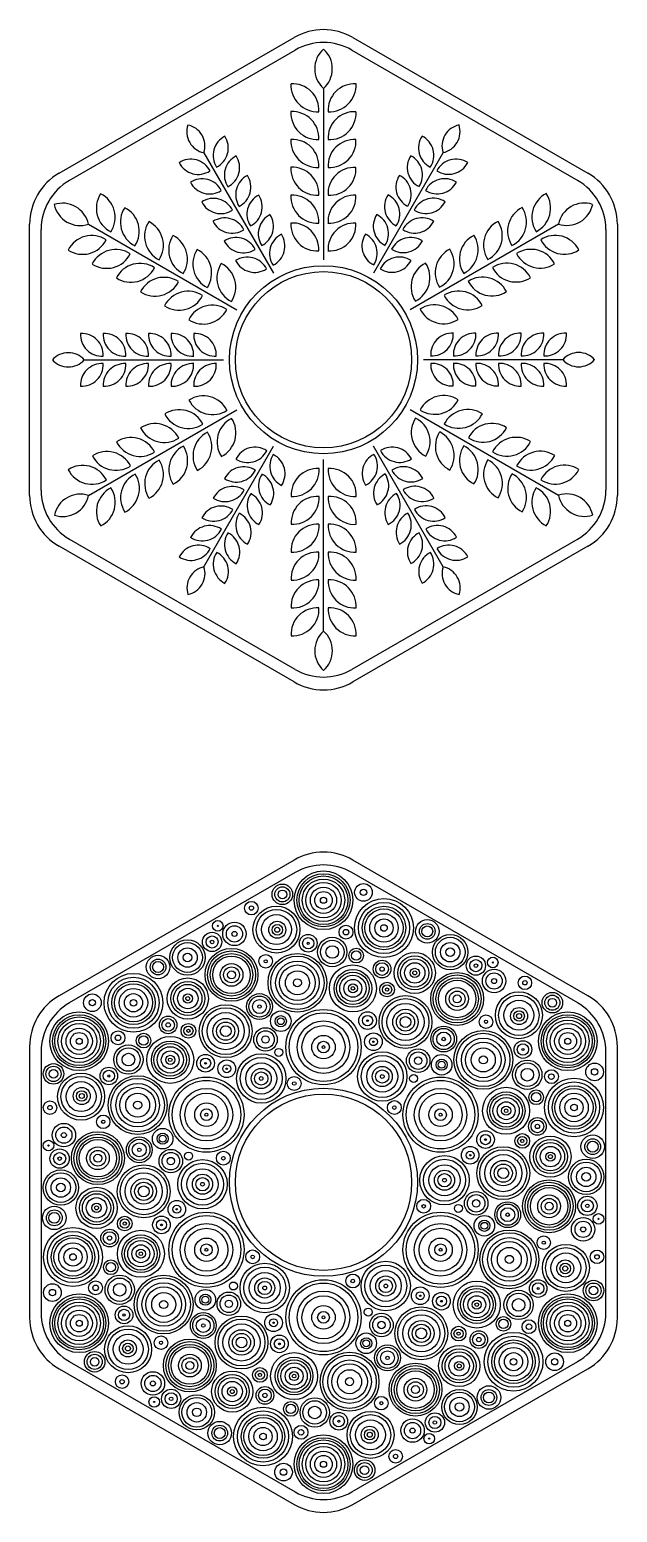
# Model space of a CAD drawing. Header units: millimetres. Extents: x -100 to 400, y -196 to 56.
# Drawn here: x 100 to 200, y -196.2 to 56.2 of the extents above; entities that cross this region are included whole.
import ezdxf

# ---------------------------------------------------------------- set-up
doc = ezdxf.new("R2010")
doc.units = ezdxf.units.MM
doc.layers.get('0').update_dxf_attribs({"lineweight": 25, "true_color": 0xffffff})
doc.layers.add('cut', color=1, linetype='Continuous', lineweight=25, true_color=0xff0000)

msp = doc.modelspace()

# ---------------------------------------------------------------- linework, layer by layer
for p, q in [((105, 31.75), (145, 54.85)), ((155, 54.85), (195, 31.75)), ((100, -23.09), (100, 23.09)), ((200, 23.09), (200, -23.09)), ((145, -54.85), (105, -31.75)), ((195, -31.75), (155, -54.85)), ((145, -85.15), (105, -108.25)), ((195, -108.25), (155, -85.15)), ((100, -116.91), (100, -163.09)), ((200, -163.09), (200, -116.91)), ((105, -171.75), (145, -194.85)), ((155, -194.85), (195, -171.75))]:
    msp.add_line(p, q)
for centre in [(150, 0), (150, -140)]:
    msp.add_circle(centre, 15)
for centre, start, end in [((150, 46.19), 60, 120), ((110, 23.09), 120, 180), ((190, 23.09), 360, 60), ((110, -23.09), 180, 240), ((190, -23.09), 300, 360), ((150, -46.19), 240, 300), ((150, -93.81), 60, 120), ((110, -116.91), 120, 180), ((190, -116.91), 0, 60), ((110, -163.09), 180, 240), ((190, -163.09), 300, 0), ((150, -186.19), 240, 300)]:
    msp.add_arc(centre, 10, start, end)
at = {"layer": 'cut'}
for p, q in [((106.75, 30.52), (145.19, 52.71)), ((154.81, 52.71), (193.25, 30.52)), ((150, 46.18), (150, 17)), ((129.64, 35.24), (141.49, 14.72)), ((170.34, 35.25), (158.49, 14.73)), ((109.99, 23.07), (135.27, 8.49)), ((189.99, 23.09), (164.72, 8.5)), ((101.95, -22.19), (101.95, 22.19)), ((198.05, 22.19), (198.05, -22.19)), ((150, 17), (150, 17)), ((135.27, 8.49), (135.27, 8.49)), ((164.72, 8.5), (164.72, 8.5)), ((190.7, 0.01), (167, 0.01)), ((109.3, -0.01), (133, -0.01)), ((110.02, -23.11), (135.28, -8.51)), ((135.28, -8.51), (135.28, -8.51)), ((190, -23.08), (164.72, -8.5)), ((164.72, -8.5), (164.72, -8.5)), ((129.66, -35.25), (141.51, -14.73)), ((141.51, -14.73), (141.51, -14.73)), ((170.36, -35.24), (158.51, -14.72)), ((150.02, -46.18), (150.01, -17)), ((150.01, -17), (150.01, -17)), ((145.19, -52.71), (106.75, -30.52)), ((193.25, -30.52), (154.81, -52.71)), ((145.19, -87.29), (106.75, -109.48)), ((193.25, -109.48), (154.81, -87.29)), ((101.95, -117.81), (101.95, -162.19)), ((198.05, -162.19), (198.05, -117.81)), ((106.75, -170.52), (145.19, -192.71)), ((154.81, -192.71), (193.25, -170.52))]:
    msp.add_line(p, q, dxfattribs=at)
for centre, radius in [((150, 0), 16), ((150, -92), 5), ((150, -92), 4.52), ((150, -92), 4.15), ((143, -91), 1.75), ((143, -91), 1.29), ((143, -91), 0.736), ((150, -92), 3.61), ((150, -92), 3.02), ((150, -92), 2.24), ((150, -92), 1.49), ((156.8, -90.66), 1.5), ((156.8, -90.66), 0.546), ((137.73, -93.34), 1.15), ((137.73, -93.34), 0.372), ((142, -97), 4), ((150, -92), 0.524), ((160.29, -96.72), 5), ((160.29, -96.72), 4.35), ((160.29, -96.72), 3.7), ((132.01, -96.36), 0.9), ((134.85, -97.73), 2), ((142, -97), 3.44), ((142, -97), 2.55), ((142.14, -97.03), 1.45), ((160.29, -96.72), 3.25), ((160.29, -96.72), 2.43), ((160.29, -96.72), 1.55), ((167.66, -97.3), 2), ((131.04, -99.1), 1.64), ((131.04, -99.1), 1.03), ((132.01, -96.36), 0.1), ((134.85, -97.73), 1.38), ((134.85, -97.73), 0.432), ((142.14, -97.03), 0.9), ((142.14, -97.03), 0.428), ((147.4, -99.32), 1.5), ((147.4, -99.32), 0.964), ((151.49, -100.81), 2.5), ((153.82, -97.43), 1.18), ((153.82, -97.43), 0.473), ((160.29, -96.72), 0.561), ((167.66, -97.3), 1.34), ((167.66, -97.3), 0.929), ((171.56, -100.84), 3), ((171.56, -100.84), 2.53), ((126.86, -101.75), 3), ((126.86, -101.75), 2.53), ((126.86, -101.75), 1.65), ((134.35, -104.7), 4.5), ((134.35, -104.7), 4.08), ((131.04, -99.1), 0.304), ((147.4, -99.32), 0.184), ((151.49, -100.81), 2), ((151.49, -100.81), 1.07), ((155.56, -101.42), 1.25), ((155.56, -101.42), 0.803), ((165.53, -104.37), 3.5), ((171.56, -100.84), 1.65), ((171.56, -100.84), 0.731), ((121.85, -103.36), 2), ((121.85, -103.36), 1.34), ((121.85, -103.36), 0.929), ((126.86, -101.75), 0.731), ((134.35, -104.7), 3.61), ((134.35, -104.7), 3.19), ((134.35, -104.7), 1.94), ((134.35, -104.7), 1.34), ((140.17, -102.39), 1.15), ((140.17, -102.39), 0.272), ((145.56, -106.05), 5), ((145.56, -106.05), 4.54), ((145.56, -106.05), 3.7), ((145.56, -106.05), 3.03), ((155, -107), 4), ((159.97, -103.72), 1.5), ((159.97, -103.72), 1.07), ((159.97, -103.72), 0.378), ((165.53, -104.37), 2.89), ((165.53, -104.37), 2.41), ((165.53, -104.37), 1.74), ((175.93, -103.13), 1.64), ((175.93, -103.13), 1.03), ((175.93, -103.13), 0.304), ((178.8, -102.6), 0.9), ((178.8, -102.6), 0.1), ((117.66, -109.45), 5), ((117.66, -109.45), 4.35), ((117.66, -109.45), 3.7), ((126.91, -108.73), 3.5), ((126.91, -108.73), 2.89), ((134.35, -104.7), 0.683), ((145.56, -106.05), 2.04), ((145.56, -106.05), 0.689), ((155, -107), 3.21), ((155, -107), 2.77), ((155, -107), 2.24), ((155, -107), 1.52), ((160.82, -107.2), 1.25), ((165.53, -104.37), 0.784), ((165.53, -104.37), 0.338), ((172.74, -108.8), 4.5), ((172.74, -108.8), 4.08), ((172.74, -108.8), 3.61), ((172.74, -108.8), 3.19), ((179.03, -105.75), 2), ((179.03, -105.75), 1.38), ((179.03, -105.75), 0.432), ((184.27, -106.05), 1.15), ((184.27, -106.05), 0.372), ((110.67, -109.44), 1.5), ((117.66, -109.45), 3.25), ((117.66, -109.45), 2.43), ((117.66, -109.45), 1.55), ((126.91, -108.73), 2.41), ((126.91, -108.73), 1.74), ((126.91, -108.73), 0.784), ((126.91, -108.73), 0.338), ((139.11, -110.1), 2.2), ((139.11, -110.1), 1.8), ((155, -107), 0.774), ((155, -107), 0.304), ((163.95, -112.73), 4.5), ((160.82, -107.2), 0.784), ((160.82, -107.2), 0.277), ((172.74, -108.8), 1.94), ((172.74, -108.8), 1.34), ((172.74, -108.8), 0.683), ((183.24, -111.57), 4), ((183.24, -111.57), 3.44), ((188.94, -109.44), 1.75), ((188.94, -109.44), 1.29), ((108.43, -116), 5), ((110.67, -109.44), 0.546), ((117.66, -109.45), 0.561), ((133.36, -114.28), 4.5), ((133.36, -114.28), 3.99), ((139.11, -110.1), 1.19), ((139.11, -110.1), 0.296), ((142.73, -112.59), 1.75), ((150, -117), 6.4), ((157.5, -112.49), 1.5), ((163.95, -112.73), 3.99), ((163.95, -112.73), 3.16), ((163.95, -112.73), 2.17), ((183.24, -111.57), 2.55), ((183.28, -111.71), 1.45), ((183.28, -111.71), 0.9), ((191.57, -116), 5), ((188.94, -109.44), 0.736), ((108.43, -116), 4.52), ((108.43, -116), 4.15), ((108.43, -116), 3.61), ((108.43, -116), 3.02), ((123.57, -113.22), 1.5), ((123.57, -113.22), 1.07), ((123.57, -113.22), 0.378), ((127.01, -114.23), 1.25), ((127.01, -114.23), 0.784), ((133.36, -114.28), 3.16), ((133.36, -114.28), 2.17), ((133.36, -114.28), 1.55), ((133.36, -114.28), 0.926), ((142.73, -112.59), 0.949), ((142.73, -112.59), 0.583), ((150, -117), 5.83), ((150, -117), 4.47), ((150, -117), 3.66), ((157.5, -112.49), 0.875), ((157.5, -112.49), 0.146), ((163.95, -112.73), 1.55), ((163.95, -112.73), 0.926), ((170.45, -115.62), 2.2), ((177.65, -112.68), 1.15), ((177.65, -112.68), 0.272), ((183.28, -111.71), 0.428), ((191.57, -116), 4.52), ((191.57, -116), 4.15), ((191.57, -116), 3.61), ((191.57, -116), 3.02), ((108.43, -116), 2.24), ((108.43, -116), 1.49), ((108.43, -116), 0.524), ((115.04, -115.41), 1.18), ((115.04, -115.41), 0.473), ((119.38, -115.89), 1.25), ((119.38, -115.89), 0.803), ((123.92, -119.17), 4), ((123.92, -119.17), 3.21), ((127.01, -114.23), 0.277), ((140.13, -115.7), 2), ((140.13, -115.7), 1.49), ((140.13, -115.7), 0.639), ((150, -117), 2), ((150, -117), 1), ((158.5, -116.08), 1.5), ((158.5, -116.08), 0.671), ((158.5, -116.08), 0.117), ((170.45, -115.62), 1.8), ((170.45, -115.62), 1.19), ((170.45, -115.62), 0.296), ((177.19, -119.18), 5), ((177.19, -119.18), 4.54), ((177.19, -119.18), 3.7), ((183.94, -117.41), 1.5), ((191.57, -116), 2.24), ((191.57, -116), 1.49), ((191.57, -116), 0.524), ((116.81, -119.12), 2.5), ((116.81, -119.12), 2), ((116.81, -119.12), 1.07), ((123.92, -119.17), 2.77), ((123.92, -119.17), 2.24), ((123.92, -119.17), 1.52), ((123.92, -119.17), 0.774), ((129.93, -119.75), 1.5), ((139.41, -122.34), 4.2), ((142.38, -117.89), 0.679), ((150, -117), 0.251), ((160, -122), 4.2), ((160, -122), 3.57), ((166.11, -119.31), 2), ((166.11, -119.31), 1.49), ((170.1, -120), 1.75), ((177.19, -119.18), 3.03), ((177.19, -119.18), 2.04), ((177.19, -119.18), 0.689), ((183.94, -117.41), 0.964), ((183.94, -117.41), 0.184), ((104.06, -121.56), 1.75), ((104.06, -121.56), 1.29), ((104.06, -121.56), 0.736), ((113.47, -121.91), 1.5), ((113.47, -121.91), 0.964), ((123.92, -119.17), 0.304), ((129.93, -119.75), 0.875), ((129.93, -119.75), 0.146), ((133.54, -120.68), 1.5), ((133.54, -120.68), 0.671), ((133.54, -120.68), 0.117), ((139.41, -122.34), 3.57), ((139.41, -122.34), 2.64), ((139.41, -122.34), 1.71), ((160, -122), 2.64), ((160, -122), 1.71), ((160, -122), 1.13), ((166.11, -119.31), 0.639), ((170.1, -120), 0.949), ((170.1, -120), 0.583), ((184.68, -121.7), 2.5), ((184.68, -121.7), 2), ((184.68, -121.7), 1.07), ((188.78, -122.02), 1.18), ((196.13, -121.22), 1.5), ((196.13, -121.22), 0.546), ((108.76, -125.43), 4), ((108.76, -125.43), 3.44), ((108.76, -125.43), 2.55), ((113.47, -121.91), 0.184), ((118.38, -126.87), 5), ((118.38, -126.87), 4.54), ((118.38, -126.87), 3.7), ((130.08, -128.5), 6.4), ((130.08, -128.5), 5.83), ((139.41, -122.34), 1.13), ((139.41, -122.34), 0.32), ((145.02, -123.19), 1.18), ((145.02, -123.19), 0.306), ((160, -122), 0.32), ((169.92, -128.5), 6.4), ((169.92, -128.5), 5.83), ((165.34, -122.34), 0.679), ((192.63, -127.27), 5), ((192.63, -127.27), 4.35), ((188.78, -122.02), 0.473), ((192.63, -127.27), 3.7), ((103.46, -127.3), 1.15), ((108.86, -125.32), 1.45), ((108.86, -125.32), 0.9), ((108.86, -125.32), 0.428), ((118.38, -126.87), 3.03), ((118.38, -126.87), 2.04), ((118.38, -126.87), 0.689), ((130.08, -128.5), 4.47), ((130.08, -128.5), 3.66), ((150, -140), 16), ((162.06, -127.29), 1.18), ((169.92, -128.5), 4.47), ((169.92, -128.5), 3.66), ((181.08, -127.83), 4), ((181.08, -127.83), 3.21), ((181.08, -127.83), 2.77), ((181.08, -127.83), 2.24), ((186.19, -125.53), 1.25), ((186.19, -125.53), 0.803), ((192.63, -127.27), 3.25), ((192.63, -127.27), 2.43), ((192.63, -127.27), 1.55), ((103.46, -127.3), 0.372), ((112.52, -129.71), 1.15), ((130.08, -128.5), 2), ((130.08, -128.5), 1), ((130.08, -128.5), 0.251), ((162.06, -127.29), 0.306), ((169.92, -128.5), 2), ((169.92, -128.5), 1), ((169.92, -128.5), 0.251), ((181.08, -127.83), 1.52), ((181.08, -127.83), 0.774), ((181.08, -127.83), 0.304), ((192.63, -127.27), 0.561), ((105.82, -131.98), 2), ((105.82, -131.98), 1.38), ((112.52, -129.71), 0.272), ((122.63, -132.59), 1.75), ((186.4, -130.5), 1.5), ((186.4, -130.5), 1.07), ((186.4, -130.5), 0.378), ((103.21, -133.76), 0.9), ((103.21, -133.76), 0.1), ((105.82, -131.98), 0.432), ((111.61, -135.91), 4.5), ((111.61, -135.91), 4.08), ((111.61, -135.91), 3.61), ((111.61, -135.91), 3.19), ((118.66, -134.48), 2.2), ((118.66, -134.48), 1.8), ((118.66, -134.48), 1.19), ((122.63, -132.59), 0.949), ((122.63, -132.59), 0.583), ((177.57, -132.74), 1.5), ((177.57, -132.74), 0.875), ((177.57, -132.74), 0.146), ((183.82, -132.97), 1.25), ((183.82, -132.97), 0.784), ((183.82, -132.97), 0.277), ((188.62, -135.64), 3.5), ((188.62, -135.64), 2.89), ((188.62, -135.64), 2.41), ((195.81, -133.94), 2), ((195.81, -133.94), 1.34), ((195.81, -133.94), 0.929), ((105.1, -135.98), 1.64), ((105.1, -135.98), 1.03), ((105.1, -135.98), 0.304), ((111.61, -135.91), 1.94), ((111.61, -135.91), 1.34), ((111.61, -135.91), 0.683), ((118.66, -134.48), 0.296), ((124.02, -136.4), 2), ((124.02, -136.4), 1.49), ((124.02, -136.4), 0.639), ((129.41, -140.34), 4.2), ((127.04, -135.55), 0.679), ((132.96, -135.91), 1.18), ((132.96, -135.91), 0.306), ((170.59, -139.66), 4.2), ((170.59, -139.66), 3.57), ((174.96, -135.4), 1.5), ((174.96, -135.4), 0.671), ((174.96, -135.4), 0.117), ((180.59, -138.45), 4.5), ((180.59, -138.45), 3.99), ((180.59, -138.45), 3.16), ((180.59, -138.45), 2.17), ((188.62, -135.64), 1.74), ((188.62, -135.64), 0.784), ((188.62, -135.64), 0.338), ((194.7, -139.09), 3), ((105.3, -140.91), 3), ((105.3, -140.91), 2.53), ((119.41, -141.55), 4.5), ((119.41, -141.55), 3.99), ((119.41, -141.55), 3.16), ((129.41, -140.34), 3.57), ((129.41, -140.34), 2.64), ((129.41, -140.34), 1.71), ((170.59, -139.66), 2.64), ((170.59, -139.66), 1.71), ((170.59, -139.66), 1.13), ((180.59, -138.45), 1.55), ((180.59, -138.45), 0.926), ((194.7, -139.09), 2.53), ((194.7, -139.09), 1.65), ((194.7, -139.09), 0.731), ((105.3, -140.91), 1.65), ((105.3, -140.91), 0.731), ((111.38, -144.36), 3.5), ((119.41, -141.55), 2.17), ((119.41, -141.55), 1.55), ((119.41, -141.55), 0.926), ((129.41, -140.34), 1.13), ((129.41, -140.34), 0.32), ((170.59, -139.66), 0.32), ((188.39, -144.09), 4.5), ((188.39, -144.09), 4.08), ((188.39, -144.09), 3.61), ((188.39, -144.09), 3.19), ((111.38, -144.36), 2.89), ((111.38, -144.36), 2.41), ((111.38, -144.36), 1.74), ((111.38, -144.36), 0.784), ((125.04, -144.6), 1.5), ((167.04, -144.09), 1.18), ((167.04, -144.09), 0.306), ((172.96, -144.45), 0.679), ((175.98, -143.6), 2), ((175.98, -143.6), 1.49), ((175.98, -143.6), 0.639), ((181.34, -145.52), 2.2), ((181.34, -145.52), 1.8), ((188.39, -144.09), 1.94), ((188.39, -144.09), 1.34), ((188.39, -144.09), 0.683), ((194.9, -144.02), 1.64), ((194.9, -144.02), 1.03), ((194.9, -144.02), 0.304), ((104.19, -146.06), 2), ((104.19, -146.06), 1.34), ((104.19, -146.06), 0.929), ((111.38, -144.36), 0.338), ((116.18, -147.03), 1.25), ((116.18, -147.03), 0.784), ((122.43, -147.26), 1.5), ((130.08, -151.5), 6.4), ((130.08, -151.5), 5.83), ((125.04, -144.6), 0.671), ((125.04, -144.6), 0.117), ((169.92, -151.5), 6.4), ((169.92, -151.5), 5.83), ((177.37, -147.41), 1.75), ((181.34, -145.52), 1.19), ((181.34, -145.52), 0.296), ((194.18, -148.02), 2), ((196.79, -146.24), 0.9), ((196.79, -146.24), 0.1), ((107.37, -152.73), 5), ((107.37, -152.73), 4.35), ((113.6, -149.5), 1.5), ((113.6, -149.5), 1.07), ((118.92, -152.17), 4), ((116.18, -147.03), 0.277), ((122.43, -147.26), 0.875), ((122.43, -147.26), 0.146), ((130.08, -151.5), 4.47), ((130.08, -151.5), 3.66), ((169.92, -151.5), 4.47), ((169.92, -151.5), 3.66), ((177.37, -147.41), 0.949), ((181.62, -153.13), 5), ((177.37, -147.41), 0.583), ((181.62, -153.13), 4.54), ((194.18, -148.02), 1.38), ((194.18, -148.02), 0.432), ((107.37, -152.73), 3.7), ((107.37, -152.73), 3.25), ((107.37, -152.73), 2.43), ((107.37, -152.73), 1.55), ((113.6, -149.5), 0.378), ((118.92, -152.17), 3.21), ((118.92, -152.17), 2.77), ((118.92, -152.17), 2.24), ((118.92, -152.17), 1.52), ((118.92, -152.17), 0.774), ((130.08, -151.5), 2), ((130.08, -151.5), 1), ((130.08, -151.5), 0.251), ((169.92, -151.5), 2), ((169.92, -151.5), 1), ((169.92, -151.5), 0.251), ((181.62, -153.13), 3.7), ((181.62, -153.13), 3.03), ((181.62, -153.13), 2.04), ((187.48, -150.29), 1.15), ((187.48, -150.29), 0.272), ((191.24, -154.57), 4), ((191.24, -154.57), 3.44), ((107.37, -152.73), 0.561), ((113.81, -154.47), 1.25), ((113.81, -154.47), 0.803), ((118.92, -152.17), 0.304), ((140, -158), 4.2), ((137.94, -152.71), 1.18), ((137.94, -152.71), 0.306), ((160.59, -157.66), 4.2), ((181.62, -153.13), 0.689), ((191.24, -154.57), 2.55), ((191.14, -154.68), 1.45), ((191.14, -154.68), 0.9), ((196.54, -152.7), 1.15), ((196.54, -152.7), 0.372), ((115.32, -158.3), 2.5), ((115.32, -158.3), 2), ((122.81, -160.82), 5), ((122.81, -160.82), 4.54), ((140, -158), 3.57), ((140, -158), 2.64), ((140, -158), 1.71), ((154.98, -156.81), 1.18), ((160.59, -157.66), 3.57), ((160.59, -157.66), 2.64), ((160.59, -157.66), 1.71), ((191.14, -154.68), 0.428), ((103.87, -158.78), 1.5), ((103.87, -158.78), 0.546), ((111.22, -157.98), 1.18), ((111.22, -157.98), 0.473), ((115.32, -158.3), 1.07), ((122.81, -160.82), 3.7), ((122.81, -160.82), 3.03), ((122.81, -160.82), 2.04), ((129.9, -160), 1.75), ((133.89, -160.69), 2), ((134.66, -157.66), 0.679), ((140, -158), 1.13), ((140, -158), 0.32), ((150, -163), 6.4), ((150, -163), 5.83), ((150, -163), 4.47), ((154.98, -156.81), 0.306), ((160.59, -157.66), 1.13), ((160.59, -157.66), 0.32), ((166.46, -159.32), 1.5), ((166.46, -159.32), 0.671), ((170.07, -160.25), 1.5), ((176.08, -160.83), 4), ((176.08, -160.83), 3.21), ((176.08, -160.83), 2.77), ((176.08, -160.83), 2.24), ((183.19, -160.88), 2.5), ((183.19, -160.88), 2), ((186.53, -158.09), 1.5), ((186.53, -158.09), 0.964), ((186.53, -158.09), 0.184), ((195.94, -158.44), 1.75), ((195.94, -158.44), 1.29), ((195.94, -158.44), 0.736), ((108.43, -164), 5), ((108.43, -164), 4.52), ((108.43, -164), 4.15), ((108.43, -164), 3.61), ((108.43, -164), 3.02), ((116.06, -162.59), 1.5), ((122.81, -160.82), 0.689), ((129.9, -160), 0.949), ((129.9, -160), 0.583), ((133.89, -160.69), 1.49), ((133.89, -160.69), 0.639), ((150, -163), 3.66), ((150, -163), 2), ((157.62, -162.11), 0.679), ((166.64, -165.72), 4.5), ((166.46, -159.32), 0.117), ((170.07, -160.25), 0.875), ((170.07, -160.25), 0.146), ((176.08, -160.83), 1.52), ((176.08, -160.83), 0.774), ((176.08, -160.83), 0.304), ((183.19, -160.88), 1.07), ((191.57, -164), 5), ((191.57, -164), 4.52), ((191.57, -164), 4.15), ((191.57, -164), 3.61), ((191.57, -164), 3.02), ((108.43, -164), 2.24), ((108.43, -164), 1.49), ((108.43, -164), 0.524), ((116.06, -162.59), 0.964), ((116.06, -162.59), 0.184), ((129.55, -164.38), 2.2), ((129.55, -164.38), 1.8), ((129.55, -164.38), 1.19), ((136.05, -167.27), 4.5), ((136.05, -167.27), 3.99), ((141.5, -163.92), 1.5), ((141.5, -163.92), 0.671), ((141.5, -163.92), 0.117), ((150, -163), 1), ((150, -163), 0.251), ((159.87, -164.3), 2), ((159.87, -164.3), 1.49), ((159.87, -164.3), 0.639), ((166.64, -165.72), 3.99), ((166.64, -165.72), 3.16), ((166.64, -165.72), 2.17), ((180.62, -164.11), 1.25), ((180.62, -164.11), 0.803), ((184.96, -164.59), 1.18), ((191.57, -164), 2.24), ((191.57, -164), 1.49), ((191.57, -164), 0.524), ((116.76, -168.43), 4), ((116.76, -168.43), 3.44), ((116.76, -168.43), 2.55), ((122.35, -167.32), 1.15), ((129.55, -164.38), 0.296), ((136.05, -167.27), 3.16), ((136.05, -167.27), 2.17), ((136.05, -167.27), 1.55), ((136.05, -167.27), 0.926), ((142.5, -167.51), 1.5), ((157.27, -167.41), 1.75), ((157.27, -167.41), 0.949), ((166.64, -165.72), 1.55), ((166.64, -165.72), 0.926), ((172.99, -165.77), 1.25), ((172.99, -165.77), 0.784), ((172.99, -165.77), 0.277), ((176.43, -166.78), 1.5), ((176.43, -166.78), 1.07), ((176.43, -166.78), 0.378), ((182.34, -170.55), 5), ((182.34, -170.55), 4.35), ((184.96, -164.59), 0.473), ((111.06, -170.56), 1.75), ((116.72, -168.29), 1.45), ((116.72, -168.29), 0.9), ((116.72, -168.29), 0.428), ((122.35, -167.32), 0.272), ((127.26, -171.2), 4.5), ((127.26, -171.2), 4.08), ((127.26, -171.2), 3.61), ((127.26, -171.2), 3.19), ((145, -173), 4), ((142.5, -167.51), 0.875), ((142.5, -167.51), 0.146), ((154.44, -173.95), 5), ((157.27, -167.41), 0.583), ((160.89, -169.9), 2.2), ((160.89, -169.9), 1.8), ((160.89, -169.9), 1.19), ((173.09, -171.27), 3.5), ((173.09, -171.27), 2.89), ((173.09, -171.27), 2.41), ((182.34, -170.55), 3.7), ((182.34, -170.55), 3.25), ((182.34, -170.55), 2.43), ((182.34, -170.55), 1.55), ((189.33, -170.56), 1.5), ((111.06, -170.56), 1.29), ((111.06, -170.56), 0.736), ((127.26, -171.2), 1.94), ((127.26, -171.2), 1.34), ((127.26, -171.2), 0.683), ((139.18, -172.8), 1.25), ((145, -173), 3.21), ((145, -173), 2.77), ((145, -173), 2.24), ((145, -173), 1.52), ((154.44, -173.95), 4.54), ((154.44, -173.95), 3.7), ((154.44, -173.95), 3.03), ((160.89, -169.9), 0.296), ((165.65, -175.3), 4.5), ((165.65, -175.3), 4.08), ((173.09, -171.27), 1.74), ((173.09, -171.27), 0.784), ((173.09, -171.27), 0.338), ((182.34, -170.55), 0.561), ((189.33, -170.56), 0.546), ((115.73, -173.95), 1.15), ((115.73, -173.95), 0.372), ((120.97, -174.25), 2), ((120.97, -174.25), 1.38), ((120.97, -174.25), 0.432), ((134.47, -175.63), 3.5), ((134.47, -175.63), 2.89), ((134.47, -175.63), 2.41), ((134.47, -175.63), 1.74), ((139.18, -172.8), 0.784), ((139.18, -172.8), 0.277), ((145, -173), 0.774), ((145, -173), 0.304), ((154.44, -173.95), 2.04), ((154.44, -173.95), 0.689), ((165.65, -175.3), 3.61), ((165.65, -175.3), 3.19), ((165.65, -175.3), 1.94), ((165.65, -175.3), 1.34), ((121.2, -177.4), 0.9), ((124.07, -176.87), 1.64), ((124.07, -176.87), 1.03), ((124.07, -176.87), 0.304), ((128.44, -179.16), 3), ((128.44, -179.16), 2.53), ((134.47, -175.63), 0.784), ((134.47, -175.63), 0.338), ((140.03, -176.28), 1.5), ((140.03, -176.28), 1.07), ((140.03, -176.28), 0.378), ((159.83, -177.61), 1.15), ((165.65, -175.3), 0.683), ((173.14, -178.25), 3), ((173.14, -178.25), 2.53), ((173.14, -178.25), 1.65), ((178.15, -176.64), 2), ((178.15, -176.64), 1.34), ((178.15, -176.64), 0.929), ((121.2, -177.4), 0.1), ((128.44, -179.16), 1.65), ((128.44, -179.16), 0.731), ((139.71, -183.28), 5), ((139.71, -183.28), 4.35), ((144.44, -178.58), 1.25), ((144.44, -178.58), 0.803), ((148.51, -179.19), 2.5), ((148.51, -179.19), 2), ((148.51, -179.19), 1.07), ((152.6, -180.68), 1.5), ((158, -183), 4), ((159.83, -177.61), 0.272), ((173.14, -178.25), 0.731), ((132.34, -182.7), 2), ((132.34, -182.7), 1.34), ((139.71, -183.28), 3.7), ((139.71, -183.28), 3.25), ((139.71, -183.28), 2.43), ((146.18, -182.57), 1.18), ((152.6, -180.68), 0.964), ((152.6, -180.68), 0.184), ((158, -183), 3.44), ((158, -183), 2.55), ((157.86, -182.97), 1.45), ((165.15, -182.27), 2), ((165.15, -182.27), 1.38), ((168.96, -180.9), 1.64), ((168.96, -180.9), 1.03), ((168.96, -180.9), 0.304), ((132.34, -182.7), 0.929), ((139.71, -183.28), 1.55), ((139.71, -183.28), 0.561), ((150, -188), 5), ((150, -188), 4.52), ((146.18, -182.57), 0.473), ((150, -188), 4.15), ((157.86, -182.97), 0.9), ((157.86, -182.97), 0.428), ((165.15, -182.27), 0.432), ((167.99, -183.64), 0.9), ((167.99, -183.64), 0.1), ((150, -188), 3.61), ((150, -188), 3.02), ((150, -188), 2.24), ((150, -188), 1.49), ((162.27, -186.66), 1.15), ((162.27, -186.66), 0.372), ((143.2, -189.34), 1.5), ((143.2, -189.34), 0.546), ((150, -188), 0.524), ((157, -189), 1.75), ((157, -189), 1.29), ((157, -189), 0.736)]:
    msp.add_circle(centre, radius, dxfattribs=at)
for centre, radius, start, end in [((150, 44.39), 9.61, 60, 120), ((153, 49.53), 4.5, 131.7584, 228.1378), ((147, 49.53), 4.5, 311.7584, 48.1378), ((148.96, 46.72), 4.5, 176.7584, 273.1378), ((144.72, 42.48), 4.5, 356.7584, 93.1378), ((155.28, 42.47), 4.5, 86.7584, 183.1378), ((151.04, 46.72), 4.5, 266.7584, 3.1378), ((148.96, 41.98), 4.5, 176.7584, 273.1378), ((144.71, 37.74), 4.5, 356.7584, 93.1378), ((155.27, 37.73), 4.5, 86.7584, 183.1378), ((151.04, 41.98), 4.5, 266.7584, 3.1378), ((130.39, 38.81), 3.65, 161.7782, 258.1575), ((126.17, 36.38), 3.65, 341.7782, 78.1575), ((134.86, 34.78), 3.65, 116.7782, 213.1575), ((130.15, 36.04), 3.65, 296.7782, 33.1575), ((169.82, 36.05), 3.65, 146.7782, 243.1575), ((165.12, 34.8), 3.65, 326.7782, 63.1575), ((173.81, 36.39), 3.65, 101.7782, 198.1575), ((169.59, 38.83), 3.65, 281.7782, 18.1575), ((148.95, 37.24), 4.5, 176.7584, 273.1378), ((144.71, 33), 4.5, 356.7584, 93.1378), ((155.27, 32.99), 4.5, 86.7584, 183.1378), ((151.03, 37.24), 4.5, 266.7584, 3.1378), ((127.43, 30.49), 3.65, 26.7782, 123.1575), ((128.69, 35.2), 3.65, 206.7782, 303.1575), ((136.78, 31.44), 3.65, 116.7782, 213.1575), ((132.08, 32.7), 3.65, 296.7782, 33.1575), ((167.9, 32.72), 3.65, 146.7782, 243.1575), ((163.19, 31.46), 3.65, 326.7782, 63.1575), ((172.54, 30.5), 3.65, 56.7782, 153.1575), ((171.29, 35.21), 3.65, 236.7782, 333.1575), ((111.56, 22.19), 9.61, 120, 180), ((129.35, 27.16), 3.65, 26.7782, 123.1575), ((138.7, 28.11), 3.65, 116.7782, 213.1575), ((134, 29.37), 3.65, 296.7782, 33.1575), ((148.95, 32.5), 4.5, 176.7584, 273.1378), ((144.7, 28.26), 4.5, 356.7584, 93.1378), ((155.26, 28.25), 4.5, 86.7584, 183.1378), ((151.03, 32.5), 4.5, 266.7584, 3.1378), ((165.97, 29.39), 3.65, 146.7782, 243.1575), ((161.27, 28.13), 3.65, 326.7782, 63.1575), ((170.62, 27.17), 3.65, 56.7782, 153.1575), ((188.44, 22.19), 9.61, 360, 60), ((115.84, 25.79), 4.5, 146.7913, 243.1707), ((110.05, 24.24), 4.5, 326.7913, 63.1707), ((130.61, 31.86), 3.65, 206.7782, 303.1575), ((140.62, 24.77), 3.65, 116.7782, 213.1575), ((135.92, 26.03), 3.65, 296.7782, 33.1575), ((144.7, 23.52), 4.5, 356.7584, 93.1378), ((148.94, 27.76), 4.5, 176.7584, 273.1378), ((155.26, 23.51), 4.5, 86.7584, 183.1378), ((151.02, 27.76), 4.5, 266.7584, 3.1378), ((164.04, 26.05), 3.65, 146.7782, 243.1575), ((159.34, 24.8), 3.65, 326.7782, 63.1575), ((169.36, 31.88), 3.65, 236.7782, 333.1575), ((189.94, 24.27), 4.5, 116.765, 213.1444), ((184.15, 25.82), 4.5, 296.765, 33.1444), ((105.59, 22.15), 4.5, 11.7913, 108.1707), ((108.59, 27.34), 4.5, 191.7913, 288.1707), ((119.94, 23.42), 4.5, 146.7913, 243.1707), ((114.15, 21.87), 4.5, 326.7913, 63.1707), ((131.27, 23.82), 3.65, 26.7782, 123.1575), ((132.53, 28.52), 3.65, 206.7782, 303.1575), ((168.69, 23.84), 3.65, 56.7782, 153.1575), ((167.43, 28.54), 3.65, 236.7782, 333.1575), ((185.83, 21.9), 4.5, 116.765, 213.1444), ((180.04, 23.45), 4.5, 296.765, 33.1444), ((194.39, 22.17), 4.5, 71.765, 168.1444), ((191.4, 27.37), 4.5, 251.765, 348.1444), ((124.05, 21.04), 4.5, 146.7913, 243.1707), ((118.26, 19.49), 4.5, 326.7913, 63.1707), ((133.19, 20.49), 3.65, 26.7782, 123.1575), ((134.46, 25.19), 3.65, 206.7782, 303.1575), ((142.55, 21.44), 3.65, 116.7782, 213.1575), ((137.84, 22.7), 3.65, 296.7782, 33.1575), ((148.94, 23.02), 4.5, 176.7584, 273.1378), ((144.69, 18.78), 4.5, 356.7584, 93.1378), ((155.26, 18.77), 4.5, 86.7584, 183.1378), ((151.02, 23.02), 4.5, 266.7584, 3.1378), ((162.12, 22.72), 3.65, 146.7782, 243.1575), ((157.41, 21.46), 3.65, 326.7782, 63.1575), ((166.76, 20.5), 3.65, 56.7782, 153.1575), ((165.51, 25.21), 3.65, 236.7782, 333.1575), ((181.72, 19.53), 4.5, 116.765, 213.1444), ((175.93, 21.09), 4.5, 296.765, 33.1444), ((110.56, 16.64), 4.5, 56.7913, 153.1707), ((109.01, 22.44), 4.5, 236.7913, 333.1707), ((128.15, 18.67), 4.5, 146.7913, 243.1707), ((122.36, 17.12), 4.5, 326.7913, 63.1707), ((135.12, 17.15), 3.65, 26.7782, 123.1575), ((136.38, 21.85), 3.65, 206.7782, 303.1575), ((144.47, 18.1), 3.65, 116.7782, 213.1575), ((139.77, 19.36), 3.65, 296.7782, 33.1575), ((160.19, 19.39), 3.65, 146.7782, 243.1575), ((155.49, 18.13), 3.65, 326.7782, 63.1575), ((164.84, 17.17), 3.65, 56.7782, 153.1575), ((163.58, 21.88), 3.65, 236.7782, 333.1575), ((177.62, 17.16), 4.5, 116.765, 213.1444), ((171.83, 18.72), 4.5, 296.765, 33.1444), ((189.42, 16.67), 4.5, 26.765, 123.1444), ((190.98, 22.46), 4.5, 206.765, 303.1444), ((114.66, 14.27), 4.5, 56.7913, 153.1707), ((113.11, 20.06), 4.5, 236.7913, 333.1707), ((132.26, 16.3), 4.5, 146.7913, 243.1707), ((126.47, 14.75), 4.5, 326.7913, 63.1707), ((173.51, 14.8), 4.5, 116.765, 213.1444), ((167.72, 16.35), 4.5, 296.765, 33.1444), ((185.31, 14.3), 4.5, 26.765, 123.1444), ((186.87, 20.1), 4.5, 206.765, 303.1444), ((118.77, 11.9), 4.5, 56.7913, 153.1707), ((117.22, 17.69), 4.5, 236.7913, 333.1707), ((136.36, 13.93), 4.5, 146.7913, 243.1707), ((130.57, 12.38), 4.5, 326.7913, 63.1707), ((137.04, 13.82), 3.65, 26.7782, 123.1575), ((138.3, 18.52), 3.65, 206.7782, 303.1575), ((162.91, 13.84), 3.65, 56.7782, 153.1575), ((161.65, 18.54), 3.65, 236.7782, 333.1575), ((169.4, 12.43), 4.5, 116.765, 213.1444), ((163.61, 13.99), 4.5, 296.765, 33.1444), ((181.21, 11.94), 4.5, 26.765, 123.1444), ((182.76, 17.73), 4.5, 206.765, 303.1444), ((122.87, 9.53), 4.5, 56.7913, 153.1707), ((121.32, 15.32), 4.5, 236.7913, 333.1707), ((177.1, 9.57), 4.5, 26.765, 123.1444), ((178.66, 15.36), 4.5, 206.765, 303.1444), ((126.97, 7.16), 4.5, 56.7913, 153.1707), ((125.42, 12.95), 4.5, 236.7913, 333.1707), ((172.99, 7.2), 4.5, 26.765, 123.1444), ((174.55, 12.99), 4.5, 206.765, 303.1444), ((131.08, 4.79), 4.5, 56.7913, 153.1707), ((129.53, 10.58), 4.5, 236.7913, 333.1707), ((168.88, 4.84), 4.5, 26.765, 123.1444), ((170.44, 10.63), 4.5, 206.765, 303.1444), ((108.87, 0.83), 3.65, 356.7782, 93.1575), ((112.31, 4.27), 3.65, 176.7782, 273.1575), ((112.72, 0.83), 3.65, 356.7782, 93.1575), ((116.16, 4.27), 3.65, 176.7782, 273.1575), ((116.57, 0.83), 3.65, 356.7782, 93.1575), ((120.01, 4.27), 3.65, 176.7782, 273.1575), ((120.41, 0.82), 3.65, 356.7782, 93.1575), ((123.86, 4.27), 3.65, 176.7782, 273.1575), ((124.26, 0.82), 3.65, 356.7782, 93.1575), ((127.71, 4.26), 3.65, 176.7782, 273.1575), ((128.11, 0.82), 3.65, 356.7782, 93.1575), ((131.56, 4.26), 3.65, 176.7782, 273.1575), ((171.89, 0.87), 3.65, 86.7782, 183.1575), ((168.44, 4.31), 3.65, 266.7782, 3.1575), ((175.74, 0.87), 3.65, 86.7782, 183.1575), ((172.29, 4.31), 3.65, 266.7782, 3.1575), ((179.59, 0.87), 3.65, 86.7782, 183.1575), ((176.14, 4.31), 3.65, 266.7782, 3.1575), ((183.44, 0.86), 3.65, 86.7782, 183.1575), ((179.99, 4.31), 3.65, 266.7782, 3.1575), ((187.29, 0.86), 3.65, 86.7782, 183.1575), ((183.84, 4.31), 3.65, 266.7782, 3.1575), ((191.14, 0.86), 3.65, 86.7782, 183.1575), ((187.69, 4.3), 3.65, 266.7782, 3.1575), ((106.58, -2.45), 3.65, 41.7782, 138.1575), ((193.42, -2.42), 3.65, 41.7782, 138.1575), ((193.42, 2.45), 3.65, 221.7782, 318.1575), ((106.58, 2.42), 3.65, 221.7782, 318.1575), ((112.31, -4.3), 3.65, 86.7782, 183.1575), ((108.86, -0.86), 3.65, 266.7782, 3.1575), ((116.16, -4.31), 3.65, 86.7782, 183.1575), ((112.71, -0.86), 3.65, 266.7782, 3.1575), ((120.01, -4.31), 3.65, 86.7782, 183.1575), ((116.56, -0.86), 3.65, 266.7782, 3.1575), ((123.86, -4.31), 3.65, 86.7782, 183.1575), ((120.41, -0.87), 3.65, 266.7782, 3.1575), ((127.71, -4.31), 3.65, 86.7782, 183.1575), ((124.26, -0.87), 3.65, 266.7782, 3.1575), ((131.56, -4.31), 3.65, 86.7782, 183.1575), ((128.11, -0.87), 3.65, 266.7782, 3.1575), ((171.89, -0.82), 3.65, 176.7782, 273.1575), ((168.44, -4.26), 3.65, 356.7782, 93.1575), ((175.74, -0.82), 3.65, 176.7782, 273.1575), ((172.29, -4.26), 3.65, 356.7782, 93.1575), ((179.59, -0.82), 3.65, 176.7782, 273.1575), ((176.14, -4.27), 3.65, 356.7782, 93.1575), ((183.43, -0.83), 3.65, 176.7782, 273.1575), ((179.99, -4.27), 3.65, 356.7782, 93.1575), ((187.28, -0.83), 3.65, 176.7782, 273.1575), ((183.84, -4.27), 3.65, 356.7782, 93.1575), ((191.13, -0.83), 3.65, 176.7782, 273.1575), ((187.69, -4.27), 3.65, 356.7782, 93.1575), ((129.56, -10.63), 4.5, 26.7847, 123.1641), ((131.12, -4.84), 4.5, 206.7847, 303.1641), ((170.47, -10.58), 4.5, 56.7716, 153.151), ((168.92, -4.79), 4.5, 236.7716, 333.151), ((125.46, -13), 4.5, 26.7847, 123.1641), ((127.01, -7.21), 4.5, 206.7847, 303.1641), ((136.39, -13.99), 4.5, 116.7847, 213.1641), ((130.6, -12.44), 4.5, 296.7847, 33.1641), ((169.43, -12.39), 4.5, 146.7716, 243.151), ((163.63, -13.93), 4.5, 326.7716, 63.151), ((174.57, -12.96), 4.5, 56.7716, 153.151), ((173.02, -7.16), 4.5, 236.7716, 333.151), ((121.35, -15.37), 4.5, 26.7847, 123.1641), ((122.9, -9.58), 4.5, 206.7847, 303.1641), ((132.29, -16.36), 4.5, 116.7847, 213.1641), ((126.5, -14.81), 4.5, 296.7847, 33.1641), ((173.53, -14.76), 4.5, 146.7716, 243.151), ((167.74, -16.31), 4.5, 326.7716, 63.151), ((178.67, -15.33), 4.5, 56.7716, 153.151), ((177.13, -9.54), 4.5, 236.7716, 333.151), ((117.24, -17.74), 4.5, 26.7847, 123.1641), ((118.8, -11.95), 4.5, 206.7847, 303.1641), ((128.18, -18.73), 4.5, 116.7847, 213.1641), ((122.39, -17.17), 4.5, 296.7847, 33.1641), ((138.35, -18.54), 3.65, 56.7782, 153.1575), ((161.7, -18.52), 3.65, 26.7782, 123.1575), ((177.63, -17.13), 4.5, 146.7716, 243.151), ((171.84, -18.68), 4.5, 326.7716, 63.151), ((182.78, -17.7), 4.5, 56.7716, 153.151), ((181.23, -11.91), 4.5, 236.7716, 333.151), ((113.14, -20.11), 4.5, 26.7847, 123.1641), ((114.69, -14.32), 4.5, 206.7847, 303.1641), ((124.07, -21.1), 4.5, 116.7847, 213.1641), ((118.28, -19.54), 4.5, 296.7847, 33.1641), ((137.09, -13.84), 3.65, 236.7782, 333.1575), ((144.51, -18.13), 3.65, 146.7782, 243.1575), ((139.81, -19.39), 3.65, 326.7782, 63.1575), ((160.23, -19.36), 3.65, 116.7782, 213.1575), ((155.53, -18.1), 3.65, 296.7782, 33.1575), ((162.96, -13.82), 3.65, 206.7782, 303.1575), ((181.74, -19.51), 4.5, 146.7716, 243.151), ((175.94, -21.05), 4.5, 326.7716, 63.151), ((186.88, -20.08), 4.5, 56.7716, 153.151), ((185.33, -14.28), 4.5, 236.7716, 333.151), ((109.03, -22.48), 4.5, 26.7847, 123.1641), ((110.59, -16.69), 4.5, 206.7847, 303.1641), ((119.97, -23.47), 4.5, 116.7847, 213.1641), ((114.18, -21.91), 4.5, 296.7847, 33.1641), ((136.42, -21.88), 3.65, 56.7782, 153.1575), ((135.16, -17.17), 3.65, 236.7782, 333.1575), ((142.59, -21.46), 3.65, 146.7782, 243.1575), ((137.88, -22.72), 3.65, 326.7782, 63.1575), ((148.99, -23.02), 4.5, 86.7782, 183.1575), ((144.75, -18.77), 4.5, 266.7782, 3.1575), ((155.31, -18.78), 4.5, 176.7782, 273.1575), ((151.07, -23.02), 4.5, 356.7782, 93.1575), ((162.16, -22.7), 3.65, 116.7782, 213.1575), ((157.45, -21.44), 3.65, 296.7782, 33.1575), ((163.62, -21.85), 3.65, 26.7782, 123.1575), ((164.88, -17.15), 3.65, 206.7782, 303.1575), ((185.84, -21.88), 4.5, 146.7716, 243.151), ((180.05, -23.43), 4.5, 326.7716, 63.151), ((190.99, -22.45), 4.5, 56.7716, 153.151), ((189.44, -16.66), 4.5, 236.7716, 333.151), ((111.56, -22.19), 9.61, 180, 240), ((115.86, -25.83), 4.5, 116.7847, 213.1641), ((110.07, -24.28), 4.5, 296.7847, 33.1641), ((134.49, -25.21), 3.65, 56.7782, 153.1575), ((133.24, -20.5), 3.65, 236.7782, 333.1575), ((165.54, -25.19), 3.65, 26.7782, 123.1575), ((166.81, -20.49), 3.65, 206.7782, 303.1575), ((189.94, -24.25), 4.5, 146.7716, 243.151), ((184.15, -25.8), 4.5, 326.7716, 63.151), ((188.44, -22.19), 9.61, 300, 360), ((108.61, -27.38), 4.5, 71.7847, 168.1641), ((105.62, -22.19), 4.5, 251.7847, 348.1641), ((132.57, -28.54), 3.65, 56.7782, 153.1575), ((140.66, -24.8), 3.65, 146.7782, 243.1575), ((135.96, -26.05), 3.65, 326.7782, 63.1575), ((148.99, -27.76), 4.5, 86.7782, 183.1575), ((144.75, -23.51), 4.5, 266.7782, 3.1575), ((155.31, -23.52), 4.5, 176.7782, 273.1575), ((151.07, -27.76), 4.5, 356.7782, 93.1575), ((164.08, -26.03), 3.65, 116.7782, 213.1575), ((159.38, -24.77), 3.65, 296.7782, 33.1575), ((167.47, -28.52), 3.65, 26.7782, 123.1575), ((191.4, -27.35), 4.5, 11.7716, 108.151), ((194.4, -22.16), 4.5, 191.7716, 288.151), ((131.31, -23.84), 3.65, 236.7782, 333.1575), ((138.73, -28.13), 3.65, 146.7782, 243.1575), ((134.03, -29.39), 3.65, 326.7782, 63.1575), ((166, -29.37), 3.65, 116.7782, 213.1575), ((161.3, -28.11), 3.65, 296.7782, 33.1575), ((168.73, -23.82), 3.65, 206.7782, 303.1575), ((130.64, -31.88), 3.65, 56.7782, 153.1575), ((129.38, -27.17), 3.65, 236.7782, 333.1575), ((136.81, -31.46), 3.65, 146.7782, 243.1575), ((132.1, -32.72), 3.65, 326.7782, 63.1575), ((148.98, -32.5), 4.5, 86.7782, 183.1575), ((144.75, -28.25), 4.5, 266.7782, 3.1575), ((155.31, -28.26), 4.5, 176.7782, 273.1575), ((151.06, -32.5), 4.5, 356.7782, 93.1575), ((167.92, -32.7), 3.65, 116.7782, 213.1575), ((163.22, -31.44), 3.65, 296.7782, 33.1575), ((169.39, -31.86), 3.65, 26.7782, 123.1575), ((170.65, -27.16), 3.65, 206.7782, 303.1575), ((128.71, -35.21), 3.65, 56.7782, 153.1575), ((127.46, -30.5), 3.65, 236.7782, 333.1575), ((134.88, -34.8), 3.65, 146.7782, 243.1575), ((130.18, -36.05), 3.65, 326.7782, 63.1575), ((148.98, -37.24), 4.5, 86.7782, 183.1575), ((144.74, -33), 4.5, 266.7782, 3.1575), ((151.06, -37.24), 4.5, 356.7782, 93.1575), ((155.3, -33), 4.5, 176.7782, 273.1575), ((169.85, -36.04), 3.65, 116.7782, 213.1575), ((165.14, -34.78), 3.65, 296.7782, 33.1575), ((171.31, -35.2), 3.65, 26.7782, 123.1575), ((172.57, -30.49), 3.65, 206.7782, 303.1575), ((130.41, -38.83), 3.65, 101.7782, 198.1575), ((126.19, -36.39), 3.65, 281.7782, 18.1575), ((173.83, -36.38), 3.65, 161.7782, 258.1575), ((169.61, -38.81), 3.65, 341.7782, 78.1575), ((148.98, -41.98), 4.5, 86.7782, 183.1575), ((144.74, -37.74), 4.5, 266.7782, 3.1575), ((155.3, -37.74), 4.5, 176.7782, 273.1575), ((151.06, -41.98), 4.5, 356.7782, 93.1575), ((148.98, -46.72), 4.5, 86.7782, 183.1575), ((144.74, -42.48), 4.5, 266.7782, 3.1575), ((155.3, -42.48), 4.5, 176.7782, 273.1575), ((151.06, -46.72), 4.5, 356.7782, 93.1575), ((153.01, -49.53), 4.5, 131.7782, 228.1575), ((147.02, -49.53), 4.5, 311.7782, 48.1575), ((150, -44.39), 9.61, 240, 300), ((150, -95.61), 9.61, 60, 120), ((111.56, -117.81), 9.61, 120, 180), ((188.44, -117.81), 9.61, 0, 60), ((111.56, -162.19), 9.61, 180, 240), ((188.44, -162.19), 9.61, 300, 0), ((150, -184.39), 9.61, 240, 300)]:
    msp.add_arc(centre, radius, start, end, dxfattribs=at)

doc.saveas('drawing.dxf')
